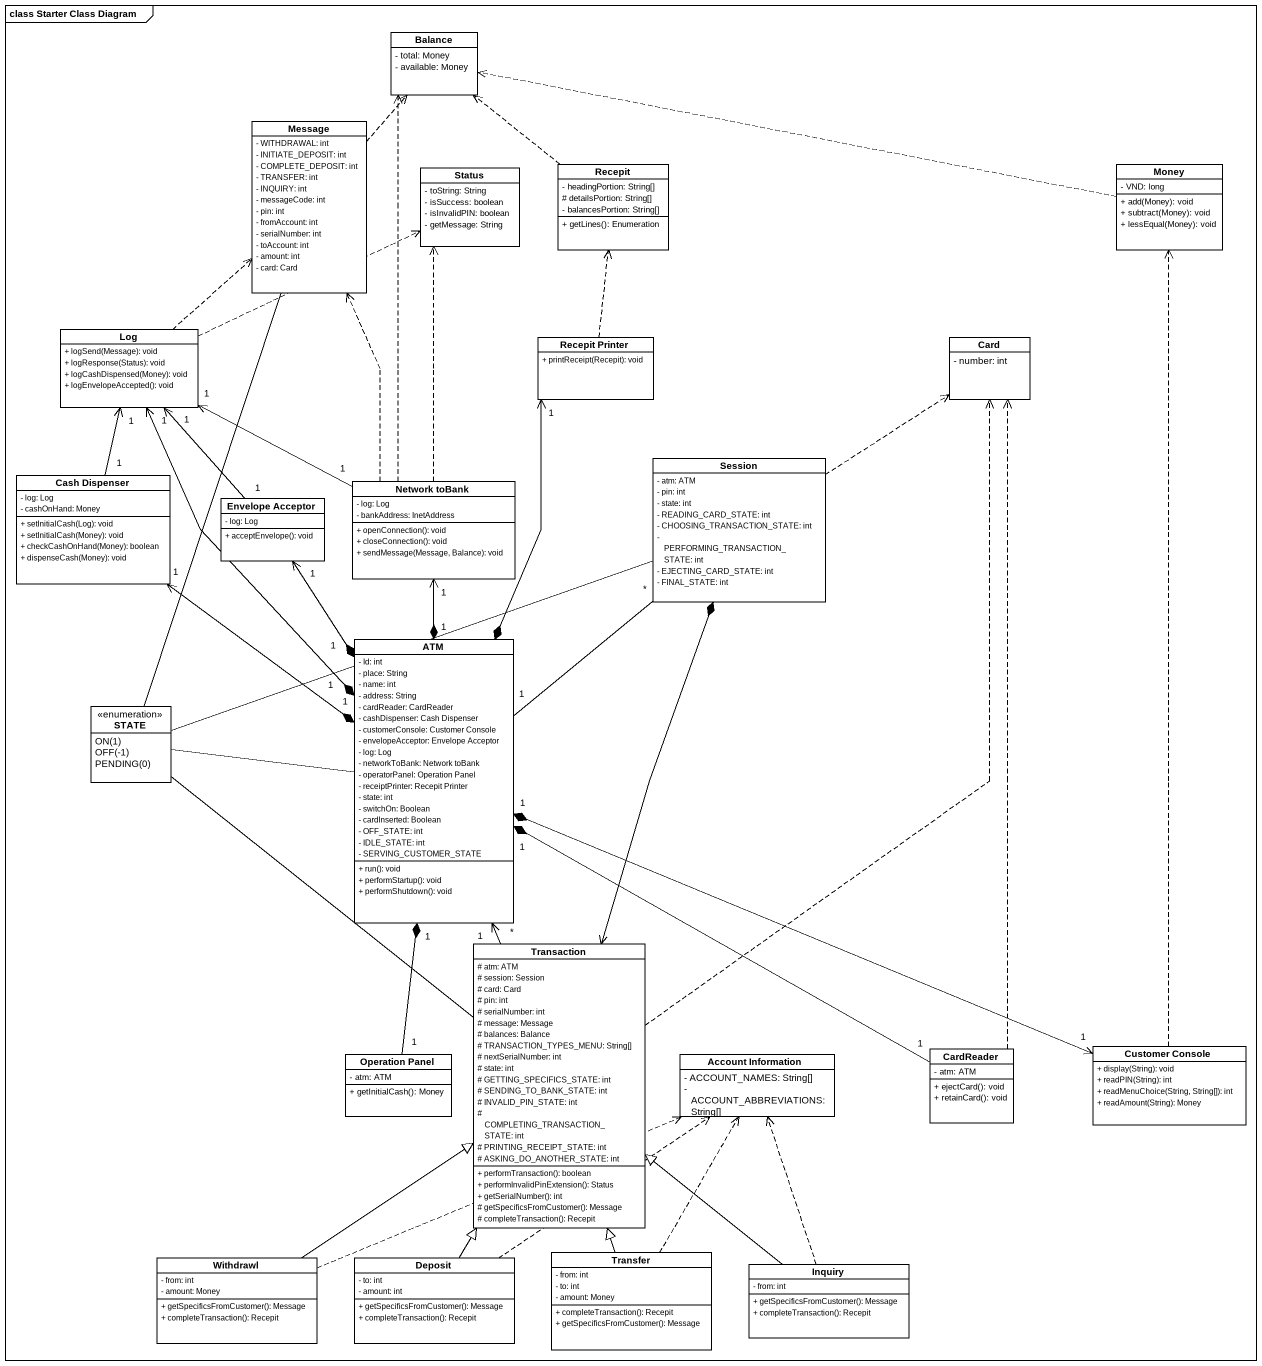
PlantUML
@startuml
mainframe class Starter Class Diagram
hide circle
hide empty members
skinparam classAttributeIconSize 0
class Balance {
  - total: Money
  - available: Money
}
class Message {
  - WITHDRAWAL: int
  - INITIATE_DEPOSIT: int
  - COMPLETE_DEPOSIT: int
  - TRANSFER: int
  - INQUIRY: int
  - messageCode: int
  - pin: int
  - fromAccount: int
  - serialNumber: int
  - toAccount: int
  - amount: int
  - card: Card
}
class Status {
  - toString: String
  - isSuccess: boolean
  - isInvalidPIN: boolean
  - getMessage: String
}
class Recepit {
  - headingPortion: String[]
  # detailsPortion: String[]
  - balancesPortion: String[]
  + getLines(): Enumeration
}
class Money {
  - VND: long
  + add(Money): void
  + subtract(Money): void
  + lessEqual(Money): void
}
class Log {
  + logSend(Message): void
  + logResponse(Status): void
  + logCashDispensed(Money): void
  + logEnvelopeAccepted(): void
}
class "Recepit Printer" as Recepit_Printer {
  + printReceipt(Recepit): void
}
class "Card" as Card_ {
  - number: int
}
class "Cash Dispenser" as Cash_Dispenser {
  - log: Log
  - cashOnHand: Money
  + setInitialCash(Log): void
  + setInitialCash(Money): void
  + checkCashOnHand(Money): boolean
  + dispenseCash(Money): void
}
class Session {
  - atm: ATM
  - pin: int
  - state: int
  - READING_CARD_STATE: int
  - CHOOSING_TRANSACTION_STATE: int
  - PERFORMING_TRANSACTION_STATE: int
  - EJECTING_CARD_STATE: int
  - FINAL_STATE: int
}
class "Envelope Acceptor" as Envelope_Acceptor {
  - log: Log
  + acceptEnvelope(): void
}
class "Network toBank" as Network_toBank {
  - log: Log
  - bankAddress: InetAddress
  + openConnection(): void
  + closeConnection(): void
  + sendMessage(Message, Balance): void
}
class ATM {
  - Id: int
  - place: String
  - name: int
  - address: String
  - cardReader: CardReader
  - cashDispenser: Cash Dispenser
  - customerConsole: Customer Console
  - envelopeAcceptor: Envelope Acceptor
  - log: Log
  - networkToBank: Network toBank
  - operatorPanel: Operation Panel
  - receiptPrinter: Recepit Printer
  - state: int
  - switchOn: Boolean
  - cardInserted: Boolean
  - OFF_STATE: int
  - IDLE_STATE: int
  - SERVING_CUSTOMER_STATE
  + run(): void
  + performStartup(): void
  + performShutdown(): void
}
enum "STATE" as STATE_ {
  {field} ON(1)
  {field} OFF(-1)
  {field} PENDING(0)
}
class Transaction {
  # atm: ATM
  # session: Session
  # card: Card
  # pin: int
  # serialNumber: int
  # message: Message
  # balances: Balance
  # TRANSACTION_TYPES_MENU: String[]
  # nextSerialNumber: int
  # state: int
  # GETTING_SPECIFICS_STATE: int
  # SENDING_TO_BANK_STATE: int
  # INVALID_PIN_STATE: int
  # COMPLETING_TRANSACTION_STATE: int
  # PRINTING_RECEIPT_STATE: int
  # ASKING_DO_ANOTHER_STATE: int
  + performTransaction(): boolean
  + performInvalidPinExtension(): Status
  + getSerialNumber(): int
  # getSpecificsFromCustomer(): Message
  # completeTransaction(): Recepit
}
class "Operation Panel" as Operation_Panel {
  - atm: ATM
  + getInitialCash(): Money
}
class "Account Information" as Account_Information {
  - ACCOUNT_NAMES: String[]
  - ACCOUNT_ABBREVIATIONS: String[]
}
class CardReader {
  - atm: ATM
  + ejectCard(): void
  + retainCard(): void
}
class "Customer Console" as Customer_Console {
  + display(String): void
  + readPIN(String): int
  + readMenuChoice(String, String[]): int
  + readAmount(String): Money
}
class Withdrawl {
  - from: int
  - amount: Money
  + getSpecificsFromCustomer(): Message
  + completeTransaction(): Recepit
}
class Deposit {
  - to: int
  - amount: int
  + getSpecificsFromCustomer(): Message
  + completeTransaction(): Recepit
}
class Transfer {
  - from: int
  - to: int
  - amount: Money
  + completeTransaction(): Recepit
  + getSpecificsFromCustomer(): Message
}
class Inquiry {
  - from: int
  + getSpecificsFromCustomer(): Message
  + completeTransaction(): Recepit
}
Message .up.> Balance
Message -- STATE_
Recepit .up.> Balance
Money .left.> Balance
Log .up.> Message
Log .right.> Status
Recepit_Printer .up.> Recepit
Cash_Dispenser "1" -up-> "1" Log
Session .up.> Card_
Session *--> Transaction
Envelope_Acceptor "1" -up-> "1" Log
Network_toBank .up.> Balance
Network_toBank .up.> Message
Network_toBank .up.> Status
Network_toBank "1" -left-> "1" Log
ATM "1" *-up-> "1" Log
ATM *-up-> "1" Recepit_Printer
ATM "1" *-up-> "1" Cash_Dispenser
ATM "1" -up- "*" Session
ATM "1" *-up-> "1" Envelope_Acceptor
ATM "1" *-up-> "1" Network_toBank
STATE_ -right- Session
STATE_ -right- ATM
Transaction .up.> Card_
Transaction "*" -up-> "1" ATM
Transaction -up- STATE_
Operation_Panel "1" -up-* "1" ATM
CardReader .up.> Card_
CardReader "1" -left-* "1" ATM
Customer_Console .up.> Money
Customer_Console "1" <-left-* "1" ATM
Withdrawl -up-|> Transaction
Withdrawl .right.> Account_Information
Deposit -up-|> Transaction
Deposit .up.> Account_Information
Transfer -up-|> Transaction
Transfer .up.> Account_Information
Inquiry -up-|> Transaction
Inquiry .up.> Account_Information
@enduml
